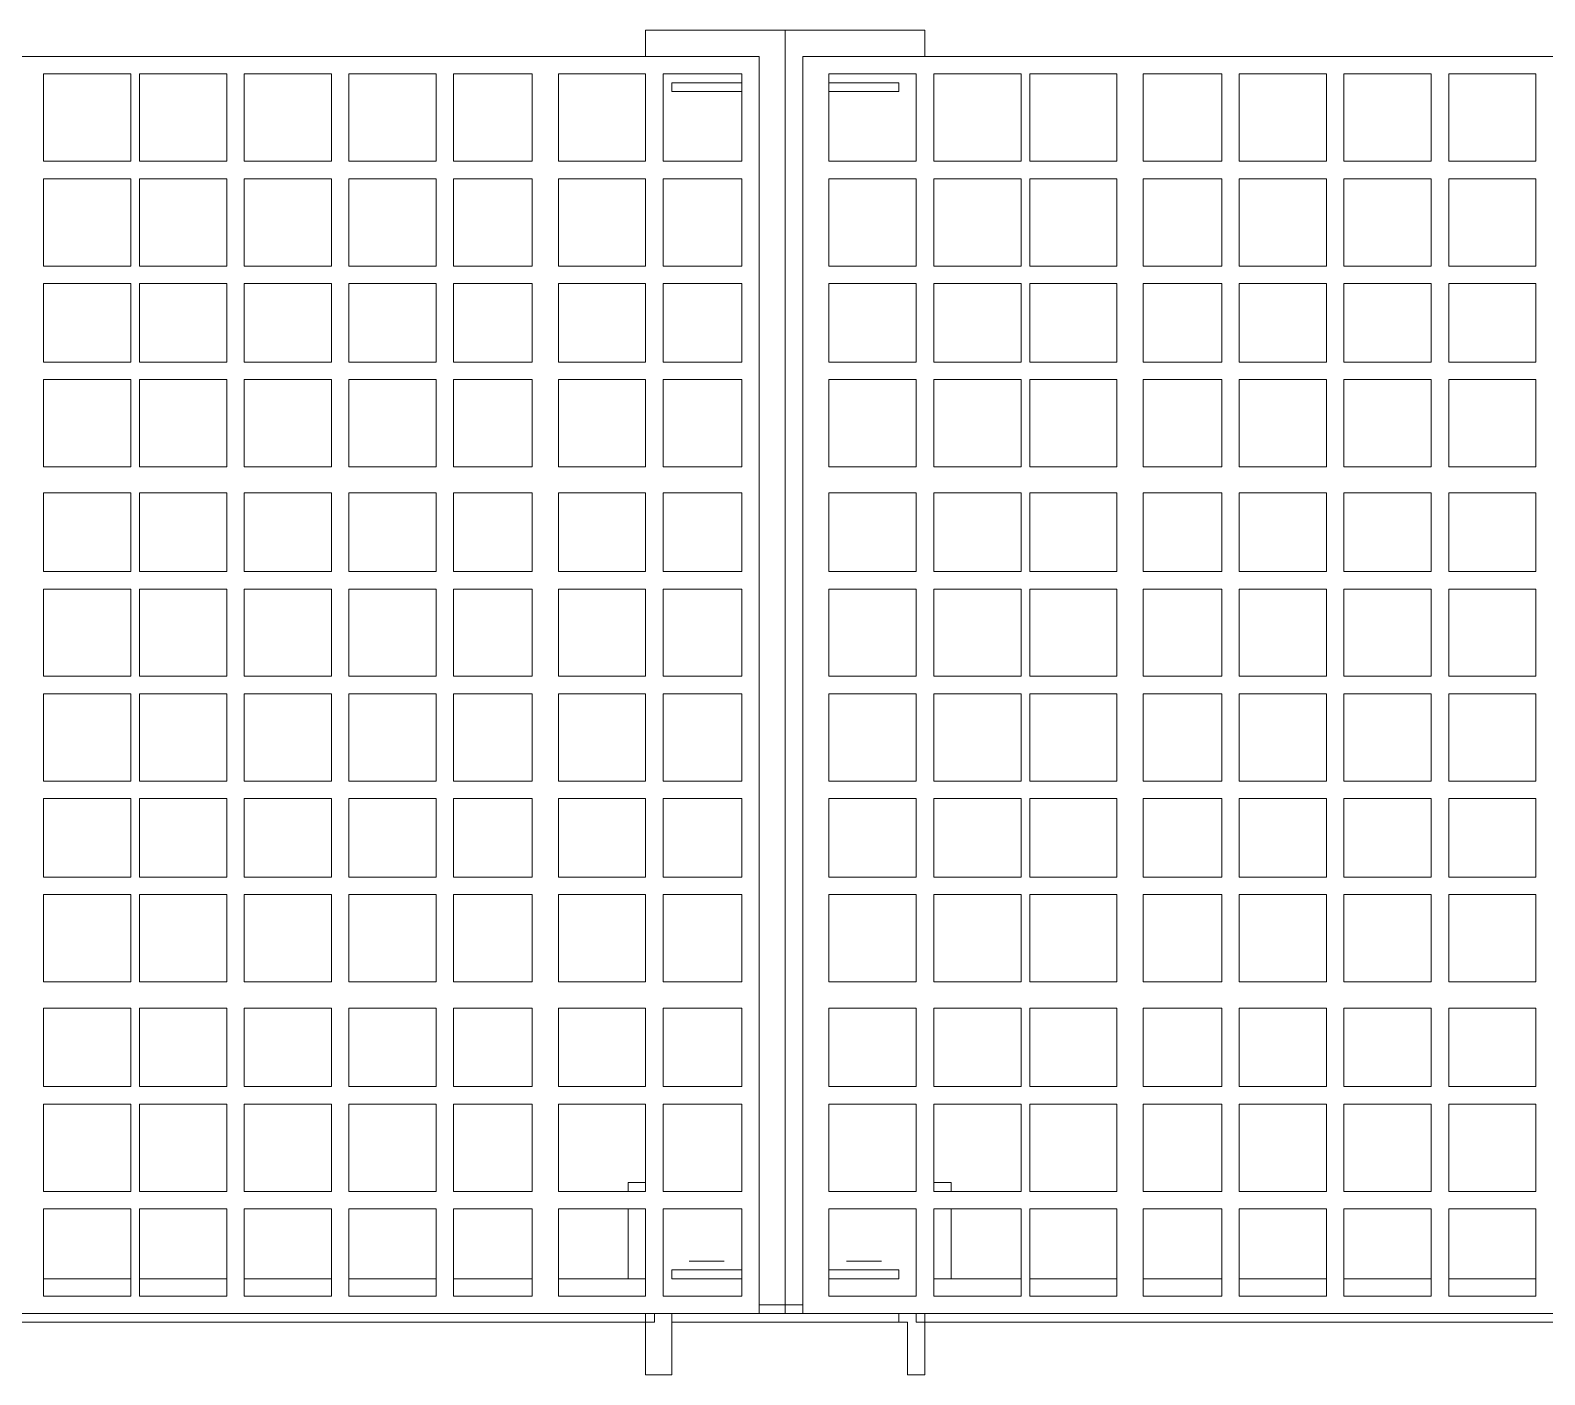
# Model space of a CAD drawing. Header units: metres. Extents: x -13621 to 152406, y -16073 to 22221.
# Drawn here: x 3971.3 to 4027.2, y 681.9 to 731.5 of the extents above; entities that cross this region are included whole.
import ezdxf

# ---------------------------------------------------------------- set-up
doc = ezdxf.new("R2010")
doc.units = ezdxf.units.M
doc.header["$LTSCALE"] = 100
doc.header["$MEASUREMENT"] = 0
doc.layers.get('0').update_dxf_attribs({"color": 9, "lineweight": 9})
doc.layers.add('32-ekipman', color=9, linetype='Continuous', lineweight=9)

# ---------------------------------------------------------------- blocks, each defined once
blk = doc.blocks.new('h')
for points in [[(181818.944, -16359.834), (181819.589, -16359.834)], [(181818.944, -16362.089), (181818.944, -16359.834)], [(181819.589, -16361.767), (181819.589, -16359.834)], [(181828.287, -16359.834), (181829.254, -16359.834)], [(181828.287, -16361.767), (181828.287, -16359.834)], [(181829.254, -16362.089), (181829.254, -16359.834)], [(181818.944, -16361.767), (181765.465, -16361.767)], [(181818.944, -16361.767), (181819.266, -16361.767), (181819.266, -16362.089)], [(181828.287, -16361.767), (181819.589, -16361.767)], [(181819.589, -16361.767), (181819.589, -16361.767), (181819.911, -16361.767), (181819.911, -16362.089)], [(181828.287, -16361.767), (181828.287, -16361.767), (181828.287, -16361.767), (181828.287, -16362.089), (181827.965, -16362.089)], [(181829.254, -16361.767), (181828.931, -16361.767), (181828.931, -16362.089)], [(181882.411, -16361.767), (181829.254, -16361.767)], [(181823.455, -16362.089), (181761.599, -16362.089)], [(181824.099, -16362.089), (181819.911, -16362.089)], [(181823.455, -16408.481), (181823.455, -16362.089)], [(181825.065, -16362.411), (181823.455, -16362.411)], [(181824.099, -16362.089), (181827.965, -16362.089)], [(181824.099, -16409.447), (181824.099, -16362.089)], [(181824.099, -16409.447), (181824.099, -16362.089)], [(181886.599, -16362.089), (181825.065, -16362.089)], [(181825.065, -16362.089), (181825.065, -16408.481)], [(181799.614, -16362.733), (181796.393, -16362.733)], [(181796.393, -16362.733), (181796.393, -16365.955)], [(181799.614, -16365.955), (181799.614, -16362.733)], [(181803.48, -16362.733), (181800.259, -16362.733)], [(181800.259, -16362.733), (181800.259, -16365.955)], [(181803.48, -16365.955), (181803.48, -16362.733)], [(181807.346, -16362.733), (181804.125, -16362.733)], [(181804.125, -16362.733), (181804.125, -16365.955)], [(181807.346, -16365.955), (181807.346, -16362.733)], [(181810.89, -16362.733), (181807.991, -16362.733)], [(181807.991, -16362.733), (181807.991, -16365.955)], [(181810.89, -16365.955), (181810.89, -16362.733)], [(181815.078, -16362.733), (181811.857, -16362.733)], [(181811.857, -16362.733), (181811.857, -16365.955)], [(181815.078, -16365.955), (181815.078, -16362.733)], [(181818.622, -16362.733), (181815.4, -16362.733)], [(181815.4, -16362.733), (181815.4, -16365.955)], [(181818.622, -16365.955), (181818.622, -16362.733)], [(181822.488, -16362.733), (181819.266, -16362.733)], [(181819.266, -16362.733), (181819.266, -16365.955)], [(181822.488, -16365.955), (181822.488, -16362.733)], [(181828.609, -16362.733), (181825.71, -16362.733)], [(181825.71, -16362.733), (181825.71, -16365.955)], [(181828.609, -16365.955), (181828.609, -16362.733)], [(181832.475, -16362.733), (181829.254, -16362.733)], [(181829.254, -16362.733), (181829.254, -16365.955)], [(181832.475, -16365.955), (181832.475, -16362.733)], [(181836.341, -16362.733), (181833.442, -16362.733)], [(181833.442, -16362.733), (181833.442, -16365.955)], [(181836.341, -16365.955), (181836.341, -16362.733)], [(181840.207, -16362.733), (181836.986, -16362.733)], [(181836.986, -16362.733), (181836.986, -16365.955)], [(181840.207, -16365.955), (181840.207, -16362.733)], [(181844.073, -16362.733), (181840.852, -16362.733)], [(181840.852, -16362.733), (181840.852, -16365.955)], [(181844.073, -16365.955), (181844.073, -16362.733)], [(181847.939, -16362.733), (181844.718, -16362.733)], [(181844.718, -16362.733), (181844.718, -16365.955)], [(181847.939, -16365.955), (181847.939, -16362.733)], [(181851.483, -16362.733), (181848.261, -16362.733)], [(181848.261, -16362.733), (181848.261, -16365.955)], [(181851.483, -16365.955), (181851.483, -16362.733)], [(181799.614, -16363.378), (181796.393, -16363.378)], [(181803.48, -16363.378), (181800.259, -16363.378)], [(181807.346, -16363.378), (181804.125, -16363.378)], [(181810.89, -16363.378), (181807.991, -16363.378)], [(181815.078, -16363.378), (181811.857, -16363.378)], [(181818.622, -16363.378), (181815.4, -16363.378)], [(181817.978, -16365.955), (181817.978, -16363.378)], [(181822.488, -16363.378), (181819.911, -16363.378)], [(181819.911, -16363.7), (181819.911, -16363.378)], [(181821.844, -16363.378), (181820.555, -16363.378)], [(181822.488, -16363.7), (181822.488, -16363.378)], [(181825.71, -16363.378), (181828.287, -16363.378)], [(181825.71, -16363.378), (181825.71, -16363.7)], [(181826.354, -16363.378), (181827.643, -16363.378)], [(181828.287, -16363.378), (181828.287, -16363.7)], [(181832.475, -16363.378), (181829.254, -16363.378)], [(181829.898, -16363.378), (181829.898, -16365.955)], [(181836.341, -16363.378), (181833.442, -16363.378)], [(181840.207, -16363.378), (181836.986, -16363.378)], [(181844.073, -16363.378), (181840.852, -16363.378)], [(181847.939, -16363.378), (181844.718, -16363.378)], [(181851.483, -16363.378), (181848.261, -16363.378)], [(181822.488, -16363.7), (181819.911, -16363.7)], [(181820.555, -16364.022), (181821.844, -16364.022)], [(181828.287, -16363.7), (181825.71, -16363.7)], [(181827.643, -16364.022), (181826.354, -16364.022)], [(181796.393, -16365.955), (181799.614, -16365.955)], [(181800.259, -16365.955), (181803.48, -16365.955)], [(181804.125, -16365.955), (181807.346, -16365.955)], [(181807.991, -16365.955), (181810.89, -16365.955)], [(181811.857, -16365.955), (181815.078, -16365.955)], [(181815.4, -16365.955), (181818.622, -16365.955)], [(181819.266, -16365.955), (181822.488, -16365.955)], [(181825.71, -16365.955), (181828.609, -16365.955)], [(181829.254, -16365.955), (181832.475, -16365.955)], [(181833.442, -16365.955), (181836.341, -16365.955)], [(181836.986, -16365.955), (181840.207, -16365.955)], [(181840.852, -16365.955), (181844.073, -16365.955)], [(181844.718, -16365.955), (181847.939, -16365.955)], [(181848.261, -16365.955), (181851.483, -16365.955)], [(181799.614, -16366.599), (181796.393, -16366.599)], [(181796.393, -16366.599), (181796.393, -16369.821)], [(181799.614, -16369.821), (181799.614, -16366.599)], [(181803.48, -16366.599), (181800.259, -16366.599)], [(181800.259, -16366.599), (181800.259, -16369.821)], [(181803.48, -16369.821), (181803.48, -16366.599)], [(181807.346, -16366.599), (181804.125, -16366.599)], [(181804.125, -16366.599), (181804.125, -16369.821)], [(181807.346, -16369.821), (181807.346, -16366.599)], [(181810.89, -16366.599), (181807.991, -16366.599)], [(181807.991, -16366.599), (181807.991, -16369.821)], [(181810.89, -16369.821), (181810.89, -16366.599)], [(181815.078, -16366.599), (181811.857, -16366.599)], [(181811.857, -16366.599), (181811.857, -16369.821)], [(181815.078, -16369.821), (181815.078, -16366.599)], [(181818.622, -16366.599), (181815.4, -16366.599)], [(181815.4, -16366.599), (181815.4, -16369.821)], [(181817.978, -16366.921), (181817.978, -16366.599)], [(181818.622, -16369.821), (181818.622, -16366.599)], [(181822.488, -16366.599), (181819.266, -16366.599)], [(181819.266, -16366.599), (181819.266, -16369.821)], [(181822.488, -16369.821), (181822.488, -16366.599)], [(181828.609, -16366.599), (181825.71, -16366.599)], [(181825.71, -16366.599), (181825.71, -16369.821)], [(181828.609, -16369.821), (181828.609, -16366.599)], [(181832.475, -16366.599), (181829.254, -16366.599)], [(181829.254, -16366.599), (181829.254, -16369.821)], [(181829.898, -16366.599), (181829.898, -16366.921)], [(181832.475, -16369.821), (181832.475, -16366.599)], [(181836.341, -16366.599), (181833.442, -16366.599)], [(181833.442, -16366.599), (181833.442, -16369.821)], [(181836.341, -16369.821), (181836.341, -16366.599)], [(181840.207, -16366.599), (181836.986, -16366.599)], [(181836.986, -16366.599), (181836.986, -16369.821)], [(181840.207, -16369.821), (181840.207, -16366.599)], [(181844.073, -16366.599), (181840.852, -16366.599)], [(181840.852, -16366.599), (181840.852, -16369.821)], [(181844.073, -16369.821), (181844.073, -16366.599)], [(181847.939, -16366.599), (181844.718, -16366.599)], [(181844.718, -16366.599), (181844.718, -16369.821)], [(181847.939, -16369.821), (181847.939, -16366.599)], [(181851.483, -16366.599), (181848.261, -16366.599)], [(181848.261, -16366.599), (181848.261, -16369.821)], [(181851.483, -16369.821), (181851.483, -16366.599)], [(181818.622, -16366.921), (181817.978, -16366.921)], [(181829.898, -16366.921), (181829.254, -16366.921)], [(181796.393, -16369.821), (181799.614, -16369.821)], [(181800.259, -16369.821), (181803.48, -16369.821)], [(181804.125, -16369.821), (181807.346, -16369.821)], [(181807.991, -16369.821), (181810.89, -16369.821)], [(181811.857, -16369.821), (181815.078, -16369.821)], [(181815.4, -16369.821), (181818.622, -16369.821)], [(181819.266, -16369.821), (181822.488, -16369.821)], [(181825.71, -16369.821), (181828.609, -16369.821)], [(181829.254, -16369.821), (181832.475, -16369.821)], [(181833.442, -16369.821), (181836.341, -16369.821)], [(181836.986, -16369.821), (181840.207, -16369.821)], [(181840.852, -16369.821), (181844.073, -16369.821)], [(181844.718, -16369.821), (181847.939, -16369.821)], [(181848.261, -16369.821), (181851.483, -16369.821)], [(181799.614, -16370.465), (181796.393, -16370.465)], [(181796.393, -16370.465), (181796.393, -16373.365)], [(181799.614, -16373.365), (181799.614, -16370.465)], [(181803.48, -16370.465), (181800.259, -16370.465)], [(181800.259, -16370.465), (181800.259, -16373.365)], [(181803.48, -16373.365), (181803.48, -16370.465)], [(181807.346, -16370.465), (181804.125, -16370.465)], [(181804.125, -16370.465), (181804.125, -16373.365)], [(181807.346, -16373.365), (181807.346, -16370.465)], [(181810.89, -16370.465), (181807.991, -16370.465)], [(181807.991, -16370.465), (181807.991, -16373.365)], [(181810.89, -16373.365), (181810.89, -16370.465)], [(181815.078, -16370.465), (181811.857, -16370.465)], [(181811.857, -16370.465), (181811.857, -16373.365)], [(181815.078, -16373.365), (181815.078, -16370.465)], [(181818.622, -16370.465), (181815.4, -16370.465)], [(181815.4, -16370.465), (181815.4, -16373.365)], [(181818.622, -16373.365), (181818.622, -16370.465)], [(181822.488, -16370.465), (181819.266, -16370.465)], [(181819.266, -16370.465), (181819.266, -16373.365)], [(181822.488, -16373.365), (181822.488, -16370.465)], [(181828.609, -16370.465), (181825.71, -16370.465)], [(181825.71, -16370.465), (181825.71, -16373.365)], [(181828.609, -16373.365), (181828.609, -16370.465)], [(181832.475, -16370.465), (181829.254, -16370.465)], [(181829.254, -16370.465), (181829.254, -16373.365)], [(181832.475, -16373.365), (181832.475, -16370.465)], [(181836.341, -16370.465), (181833.442, -16370.465)], [(181833.442, -16370.465), (181833.442, -16373.365)], [(181836.341, -16373.365), (181836.341, -16370.465)], [(181840.207, -16370.465), (181836.986, -16370.465)], [(181836.986, -16370.465), (181836.986, -16373.365)], [(181840.207, -16373.365), (181840.207, -16370.465)], [(181844.073, -16370.465), (181840.852, -16370.465)], [(181840.852, -16370.465), (181840.852, -16373.365)], [(181844.073, -16373.365), (181844.073, -16370.465)], [(181847.939, -16370.465), (181844.718, -16370.465)], [(181844.718, -16370.465), (181844.718, -16373.365)], [(181847.939, -16373.365), (181847.939, -16370.465)], [(181851.483, -16370.465), (181848.261, -16370.465)], [(181848.261, -16370.465), (181848.261, -16373.365)], [(181851.483, -16373.365), (181851.483, -16370.465)], [(181796.393, -16373.365), (181799.614, -16373.365)], [(181800.259, -16373.365), (181803.48, -16373.365)], [(181804.125, -16373.365), (181807.346, -16373.365)], [(181807.991, -16373.365), (181810.89, -16373.365)], [(181811.857, -16373.365), (181815.078, -16373.365)], [(181815.4, -16373.365), (181818.622, -16373.365)], [(181819.266, -16373.365), (181822.488, -16373.365)], [(181825.71, -16373.365), (181828.609, -16373.365)], [(181829.254, -16373.365), (181832.475, -16373.365)], [(181833.442, -16373.365), (181836.341, -16373.365)], [(181836.986, -16373.365), (181840.207, -16373.365)], [(181840.852, -16373.365), (181844.073, -16373.365)], [(181844.718, -16373.365), (181847.939, -16373.365)], [(181848.261, -16373.365), (181851.483, -16373.365)], [(181799.614, -16374.331), (181796.393, -16374.331)], [(181796.393, -16374.331), (181796.393, -16377.553)], [(181799.614, -16377.553), (181799.614, -16374.331)], [(181803.48, -16374.331), (181800.259, -16374.331)], [(181800.259, -16374.331), (181800.259, -16377.553)], [(181803.48, -16377.553), (181803.48, -16374.331)], [(181807.346, -16374.331), (181804.125, -16374.331)], [(181804.125, -16374.331), (181804.125, -16377.553)], [(181807.346, -16377.553), (181807.346, -16374.331)], [(181810.89, -16374.331), (181807.991, -16374.331)], [(181807.991, -16374.331), (181807.991, -16377.553)], [(181810.89, -16377.553), (181810.89, -16374.331)], [(181815.078, -16374.331), (181811.857, -16374.331)], [(181811.857, -16374.331), (181811.857, -16377.553)], [(181815.078, -16377.553), (181815.078, -16374.331)], [(181818.622, -16374.331), (181815.4, -16374.331)], [(181815.4, -16374.331), (181815.4, -16377.553)], [(181818.622, -16377.553), (181818.622, -16374.331)], [(181822.488, -16374.331), (181819.266, -16374.331)], [(181819.266, -16374.331), (181819.266, -16377.553)], [(181822.488, -16377.553), (181822.488, -16374.331)], [(181828.609, -16374.331), (181825.71, -16374.331)], [(181825.71, -16374.331), (181825.71, -16377.553)], [(181828.609, -16377.553), (181828.609, -16374.331)], [(181832.475, -16374.331), (181829.254, -16374.331)], [(181829.254, -16374.331), (181829.254, -16377.553)], [(181832.475, -16377.553), (181832.475, -16374.331)], [(181836.341, -16374.331), (181833.442, -16374.331)], [(181833.442, -16374.331), (181833.442, -16377.553)], [(181836.341, -16377.553), (181836.341, -16374.331)], [(181840.207, -16374.331), (181836.986, -16374.331)], [(181836.986, -16374.331), (181836.986, -16377.553)], [(181840.207, -16377.553), (181840.207, -16374.331)], [(181844.073, -16374.331), (181840.852, -16374.331)], [(181840.852, -16374.331), (181840.852, -16377.553)], [(181844.073, -16377.553), (181844.073, -16374.331)], [(181847.939, -16374.331), (181844.718, -16374.331)], [(181844.718, -16374.331), (181844.718, -16377.553)], [(181847.939, -16377.553), (181847.939, -16374.331)], [(181851.483, -16374.331), (181848.261, -16374.331)], [(181848.261, -16374.331), (181848.261, -16377.553)], [(181851.483, -16377.553), (181851.483, -16374.331)], [(181796.393, -16377.553), (181799.614, -16377.553)], [(181800.259, -16377.553), (181803.48, -16377.553)], [(181804.125, -16377.553), (181807.346, -16377.553)], [(181807.991, -16377.553), (181810.89, -16377.553)], [(181811.857, -16377.553), (181815.078, -16377.553)], [(181815.4, -16377.553), (181818.622, -16377.553)], [(181819.266, -16377.553), (181822.488, -16377.553)], [(181825.71, -16377.553), (181828.609, -16377.553)], [(181829.254, -16377.553), (181832.475, -16377.553)], [(181833.442, -16377.553), (181836.341, -16377.553)], [(181836.986, -16377.553), (181840.207, -16377.553)], [(181840.852, -16377.553), (181844.073, -16377.553)], [(181844.718, -16377.553), (181847.939, -16377.553)], [(181848.261, -16377.553), (181851.483, -16377.553)], [(181799.614, -16378.197), (181796.393, -16378.197)], [(181796.393, -16378.197), (181796.393, -16381.097)], [(181799.614, -16381.097), (181799.614, -16378.197)], [(181803.48, -16378.197), (181800.259, -16378.197)], [(181800.259, -16378.197), (181800.259, -16381.097)], [(181803.48, -16381.097), (181803.48, -16378.197)], [(181807.346, -16378.197), (181804.125, -16378.197)], [(181804.125, -16378.197), (181804.125, -16381.097)], [(181807.346, -16381.097), (181807.346, -16378.197)], [(181810.89, -16378.197), (181807.991, -16378.197)], [(181807.991, -16378.197), (181807.991, -16381.097)], [(181810.89, -16381.097), (181810.89, -16378.197)], [(181815.078, -16378.197), (181811.857, -16378.197)], [(181811.857, -16378.197), (181811.857, -16381.097)], [(181815.078, -16381.097), (181815.078, -16378.197)], [(181818.622, -16378.197), (181815.4, -16378.197)], [(181815.4, -16378.197), (181815.4, -16381.097)], [(181818.622, -16381.097), (181818.622, -16378.197)], [(181822.488, -16378.197), (181819.266, -16378.197)], [(181819.266, -16378.197), (181819.266, -16381.097)], [(181822.488, -16381.097), (181822.488, -16378.197)], [(181828.609, -16378.197), (181825.71, -16378.197)], [(181825.71, -16378.197), (181825.71, -16381.097)], [(181828.609, -16381.097), (181828.609, -16378.197)], [(181832.475, -16378.197), (181829.254, -16378.197)], [(181829.254, -16378.197), (181829.254, -16381.097)], [(181832.475, -16381.097), (181832.475, -16378.197)], [(181836.341, -16378.197), (181833.442, -16378.197)], [(181833.442, -16378.197), (181833.442, -16381.097)], [(181836.341, -16381.097), (181836.341, -16378.197)], [(181840.207, -16378.197), (181836.986, -16378.197)], [(181836.986, -16378.197), (181836.986, -16381.097)], [(181840.207, -16381.097), (181840.207, -16378.197)], [(181844.073, -16378.197), (181840.852, -16378.197)], [(181840.852, -16378.197), (181840.852, -16381.097)], [(181844.073, -16381.097), (181844.073, -16378.197)], [(181847.939, -16378.197), (181844.718, -16378.197)], [(181844.718, -16378.197), (181844.718, -16381.097)], [(181847.939, -16381.097), (181847.939, -16378.197)], [(181851.483, -16378.197), (181848.261, -16378.197)], [(181848.261, -16378.197), (181848.261, -16381.097)], [(181851.483, -16381.097), (181851.483, -16378.197)], [(181796.393, -16381.097), (181799.614, -16381.097)], [(181800.259, -16381.097), (181803.48, -16381.097)], [(181804.125, -16381.097), (181807.346, -16381.097)], [(181807.991, -16381.097), (181810.89, -16381.097)], [(181811.857, -16381.097), (181815.078, -16381.097)], [(181815.4, -16381.097), (181818.622, -16381.097)], [(181819.266, -16381.097), (181822.488, -16381.097)], [(181825.71, -16381.097), (181828.609, -16381.097)], [(181829.254, -16381.097), (181832.475, -16381.097)], [(181833.442, -16381.097), (181836.341, -16381.097)], [(181836.986, -16381.097), (181840.207, -16381.097)], [(181840.852, -16381.097), (181844.073, -16381.097)], [(181844.718, -16381.097), (181847.939, -16381.097)], [(181848.261, -16381.097), (181851.483, -16381.097)], [(181799.614, -16381.741), (181796.393, -16381.741)], [(181796.393, -16381.741), (181796.393, -16384.963)], [(181799.614, -16384.963), (181799.614, -16381.741)], [(181803.48, -16381.741), (181800.259, -16381.741)], [(181800.259, -16381.741), (181800.259, -16384.963)], [(181803.48, -16384.963), (181803.48, -16381.741)], [(181807.346, -16381.741), (181804.125, -16381.741)], [(181804.125, -16381.741), (181804.125, -16384.963)], [(181807.346, -16384.963), (181807.346, -16381.741)], [(181810.89, -16381.741), (181807.991, -16381.741)], [(181807.991, -16381.741), (181807.991, -16384.963)], [(181810.89, -16384.963), (181810.89, -16381.741)], [(181815.078, -16381.741), (181811.857, -16381.741)], [(181811.857, -16381.741), (181811.857, -16384.963)], [(181815.078, -16384.963), (181815.078, -16381.741)], [(181818.622, -16381.741), (181815.4, -16381.741)], [(181815.4, -16381.741), (181815.4, -16384.963)], [(181818.622, -16384.963), (181818.622, -16381.741)], [(181822.488, -16381.741), (181819.266, -16381.741)], [(181819.266, -16381.741), (181819.266, -16384.963)], [(181822.488, -16384.963), (181822.488, -16381.741)], [(181828.609, -16381.741), (181825.71, -16381.741)], [(181825.71, -16381.741), (181825.71, -16384.963)], [(181828.609, -16384.963), (181828.609, -16381.741)], [(181832.475, -16381.741), (181829.254, -16381.741)], [(181829.254, -16381.741), (181829.254, -16384.963)], [(181832.475, -16384.963), (181832.475, -16381.741)], [(181836.341, -16381.741), (181833.442, -16381.741)], [(181833.442, -16381.741), (181833.442, -16384.963)], [(181836.341, -16384.963), (181836.341, -16381.741)], [(181840.207, -16381.741), (181836.986, -16381.741)], [(181836.986, -16381.741), (181836.986, -16384.963)], [(181840.207, -16384.963), (181840.207, -16381.741)], [(181844.073, -16381.741), (181840.852, -16381.741)], [(181840.852, -16381.741), (181840.852, -16384.963)], [(181844.073, -16384.963), (181844.073, -16381.741)], [(181847.939, -16381.741), (181844.718, -16381.741)], [(181844.718, -16381.741), (181844.718, -16384.963)], [(181847.939, -16384.963), (181847.939, -16381.741)], [(181851.483, -16381.741), (181848.261, -16381.741)], [(181848.261, -16381.741), (181848.261, -16384.963)], [(181851.483, -16384.963), (181851.483, -16381.741)], [(181796.393, -16384.963), (181799.614, -16384.963)], [(181800.259, -16384.963), (181803.48, -16384.963)], [(181804.125, -16384.963), (181807.346, -16384.963)], [(181807.991, -16384.963), (181810.89, -16384.963)], [(181811.857, -16384.963), (181815.078, -16384.963)], [(181815.4, -16384.963), (181818.622, -16384.963)], [(181819.266, -16384.963), (181822.488, -16384.963)], [(181825.71, -16384.963), (181828.609, -16384.963)], [(181829.254, -16384.963), (181832.475, -16384.963)], [(181833.442, -16384.963), (181836.341, -16384.963)], [(181836.986, -16384.963), (181840.207, -16384.963)], [(181840.852, -16384.963), (181844.073, -16384.963)], [(181844.718, -16384.963), (181847.939, -16384.963)], [(181848.261, -16384.963), (181851.483, -16384.963)], [(181799.614, -16385.607), (181796.393, -16385.607)], [(181796.393, -16385.607), (181796.393, -16388.829)], [(181799.614, -16388.829), (181799.614, -16385.607)], [(181803.48, -16385.607), (181800.259, -16385.607)], [(181800.259, -16385.607), (181800.259, -16388.829)], [(181803.48, -16388.829), (181803.48, -16385.607)], [(181807.346, -16385.607), (181804.125, -16385.607)], [(181804.125, -16385.607), (181804.125, -16388.829)], [(181807.346, -16388.829), (181807.346, -16385.607)], [(181810.89, -16385.607), (181807.991, -16385.607)], [(181807.991, -16385.607), (181807.991, -16388.829)], [(181810.89, -16388.829), (181810.89, -16385.607)], [(181815.078, -16385.607), (181811.857, -16385.607)], [(181811.857, -16385.607), (181811.857, -16388.829)], [(181815.078, -16388.829), (181815.078, -16385.607)], [(181818.622, -16385.607), (181815.4, -16385.607)], [(181815.4, -16385.607), (181815.4, -16388.829)], [(181818.622, -16388.829), (181818.622, -16385.607)], [(181822.488, -16385.607), (181819.266, -16385.607)], [(181819.266, -16385.607), (181819.266, -16388.829)], [(181822.488, -16388.829), (181822.488, -16385.607)], [(181828.609, -16385.607), (181825.71, -16385.607)], [(181825.71, -16385.607), (181825.71, -16388.829)], [(181828.609, -16388.829), (181828.609, -16385.607)], [(181832.475, -16385.607), (181829.254, -16385.607)], [(181829.254, -16385.607), (181829.254, -16388.829)], [(181832.475, -16388.829), (181832.475, -16385.607)], [(181836.341, -16385.607), (181833.442, -16385.607)], [(181833.442, -16385.607), (181833.442, -16388.829)], [(181836.341, -16388.829), (181836.341, -16385.607)], [(181840.207, -16385.607), (181836.986, -16385.607)], [(181836.986, -16385.607), (181836.986, -16388.829)], [(181840.207, -16388.829), (181840.207, -16385.607)], [(181844.073, -16385.607), (181840.852, -16385.607)], [(181840.852, -16385.607), (181840.852, -16388.829)], [(181844.073, -16388.829), (181844.073, -16385.607)], [(181847.939, -16385.607), (181844.718, -16385.607)], [(181844.718, -16385.607), (181844.718, -16388.829)], [(181847.939, -16388.829), (181847.939, -16385.607)], [(181851.483, -16385.607), (181848.261, -16385.607)], [(181848.261, -16385.607), (181848.261, -16388.829)], [(181851.483, -16388.829), (181851.483, -16385.607)], [(181796.393, -16388.829), (181799.614, -16388.829)], [(181800.259, -16388.829), (181803.48, -16388.829)], [(181804.125, -16388.829), (181807.346, -16388.829)], [(181807.991, -16388.829), (181810.89, -16388.829)], [(181811.857, -16388.829), (181815.078, -16388.829)], [(181815.4, -16388.829), (181818.622, -16388.829)], [(181819.266, -16388.829), (181822.488, -16388.829)], [(181825.71, -16388.829), (181828.609, -16388.829)], [(181829.254, -16388.829), (181832.475, -16388.829)], [(181833.442, -16388.829), (181836.341, -16388.829)], [(181836.986, -16388.829), (181840.207, -16388.829)], [(181840.852, -16388.829), (181844.073, -16388.829)], [(181844.718, -16388.829), (181847.939, -16388.829)], [(181848.261, -16388.829), (181851.483, -16388.829)], [(181799.614, -16389.473), (181796.393, -16389.473)], [(181796.393, -16389.473), (181796.393, -16392.373)], [(181799.614, -16392.373), (181799.614, -16389.473)], [(181803.48, -16389.473), (181800.259, -16389.473)], [(181800.259, -16389.473), (181800.259, -16392.373)], [(181803.48, -16392.373), (181803.48, -16389.473)], [(181807.346, -16389.473), (181804.125, -16389.473)], [(181804.125, -16389.473), (181804.125, -16392.373)], [(181807.346, -16392.373), (181807.346, -16389.473)], [(181810.89, -16389.473), (181807.991, -16389.473)], [(181807.991, -16389.473), (181807.991, -16392.373)], [(181810.89, -16392.373), (181810.89, -16389.473)], [(181815.078, -16389.473), (181811.857, -16389.473)], [(181811.857, -16389.473), (181811.857, -16392.373)], [(181815.078, -16392.373), (181815.078, -16389.473)], [(181818.622, -16389.473), (181815.4, -16389.473)], [(181815.4, -16389.473), (181815.4, -16392.373)], [(181818.622, -16392.373), (181818.622, -16389.473)], [(181822.488, -16389.473), (181819.266, -16389.473)], [(181819.266, -16389.473), (181819.266, -16392.373)], [(181822.488, -16392.373), (181822.488, -16389.473)], [(181828.609, -16389.473), (181825.71, -16389.473)], [(181825.71, -16389.473), (181825.71, -16392.373)], [(181828.609, -16392.373), (181828.609, -16389.473)], [(181832.475, -16389.473), (181829.254, -16389.473)], [(181829.254, -16389.473), (181829.254, -16392.373)], [(181832.475, -16392.373), (181832.475, -16389.473)], [(181836.341, -16389.473), (181833.442, -16389.473)], [(181833.442, -16389.473), (181833.442, -16392.373)], [(181836.341, -16392.373), (181836.341, -16389.473)], [(181840.207, -16389.473), (181836.986, -16389.473)], [(181836.986, -16389.473), (181836.986, -16392.373)], [(181840.207, -16392.373), (181840.207, -16389.473)], [(181844.073, -16389.473), (181840.852, -16389.473)], [(181840.852, -16389.473), (181840.852, -16392.373)], [(181844.073, -16392.373), (181844.073, -16389.473)], [(181847.939, -16389.473), (181844.718, -16389.473)], [(181844.718, -16389.473), (181844.718, -16392.373)], [(181847.939, -16392.373), (181847.939, -16389.473)], [(181851.483, -16389.473), (181848.261, -16389.473)], [(181848.261, -16389.473), (181848.261, -16392.373)], [(181851.483, -16392.373), (181851.483, -16389.473)], [(181796.393, -16392.373), (181799.614, -16392.373)], [(181800.259, -16392.373), (181803.48, -16392.373)], [(181804.125, -16392.373), (181807.346, -16392.373)], [(181807.991, -16392.373), (181810.89, -16392.373)], [(181811.857, -16392.373), (181815.078, -16392.373)], [(181815.4, -16392.373), (181818.622, -16392.373)], [(181819.266, -16392.373), (181822.488, -16392.373)], [(181825.71, -16392.373), (181828.609, -16392.373)], [(181829.254, -16392.373), (181832.475, -16392.373)], [(181833.442, -16392.373), (181836.341, -16392.373)], [(181836.986, -16392.373), (181840.207, -16392.373)], [(181840.852, -16392.373), (181844.073, -16392.373)], [(181844.718, -16392.373), (181847.939, -16392.373)], [(181848.261, -16392.373), (181851.483, -16392.373)], [(181799.614, -16393.339), (181796.393, -16393.339)], [(181796.393, -16393.339), (181796.393, -16396.561)], [(181799.614, -16396.561), (181799.614, -16393.339)], [(181803.48, -16393.339), (181800.259, -16393.339)], [(181800.259, -16393.339), (181800.259, -16396.561)], [(181803.48, -16396.561), (181803.48, -16393.339)], [(181807.346, -16393.339), (181804.125, -16393.339)], [(181804.125, -16393.339), (181804.125, -16396.561)], [(181807.346, -16396.561), (181807.346, -16393.339)], [(181810.89, -16393.339), (181807.991, -16393.339)], [(181807.991, -16393.339), (181807.991, -16396.561)], [(181810.89, -16396.561), (181810.89, -16393.339)], [(181815.078, -16393.339), (181811.857, -16393.339)], [(181811.857, -16393.339), (181811.857, -16396.561)], [(181815.078, -16396.561), (181815.078, -16393.339)], [(181818.622, -16393.339), (181815.4, -16393.339)], [(181815.4, -16393.339), (181815.4, -16396.561)], [(181818.622, -16396.561), (181818.622, -16393.339)], [(181822.488, -16393.339), (181819.266, -16393.339)], [(181819.266, -16393.339), (181819.266, -16396.561)], [(181822.488, -16396.561), (181822.488, -16393.339)], [(181828.609, -16393.339), (181825.71, -16393.339)], [(181825.71, -16393.339), (181825.71, -16396.561)], [(181828.609, -16396.561), (181828.609, -16393.339)], [(181832.475, -16393.339), (181829.254, -16393.339)], [(181829.254, -16393.339), (181829.254, -16396.561)], [(181832.475, -16396.561), (181832.475, -16393.339)], [(181836.341, -16393.339), (181833.442, -16393.339)], [(181833.442, -16393.339), (181833.442, -16396.561)], [(181836.341, -16396.561), (181836.341, -16393.339)], [(181840.207, -16393.339), (181836.986, -16393.339)], [(181836.986, -16393.339), (181836.986, -16396.561)], [(181840.207, -16396.561), (181840.207, -16393.339)], [(181844.073, -16393.339), (181840.852, -16393.339)], [(181840.852, -16393.339), (181840.852, -16396.561)], [(181844.073, -16396.561), (181844.073, -16393.339)], [(181847.939, -16393.339), (181844.718, -16393.339)], [(181844.718, -16393.339), (181844.718, -16396.561)], [(181847.939, -16396.561), (181847.939, -16393.339)], [(181851.483, -16393.339), (181848.261, -16393.339)], [(181848.261, -16393.339), (181848.261, -16396.561)], [(181851.483, -16396.561), (181851.483, -16393.339)], [(181796.393, -16396.561), (181799.614, -16396.561)], [(181800.259, -16396.561), (181803.48, -16396.561)], [(181804.125, -16396.561), (181807.346, -16396.561)], [(181807.991, -16396.561), (181810.89, -16396.561)], [(181811.857, -16396.561), (181815.078, -16396.561)], [(181815.4, -16396.561), (181818.622, -16396.561)], [(181819.266, -16396.561), (181822.488, -16396.561)], [(181825.71, -16396.561), (181828.609, -16396.561)], [(181829.254, -16396.561), (181832.475, -16396.561)], [(181833.442, -16396.561), (181836.341, -16396.561)], [(181836.986, -16396.561), (181840.207, -16396.561)], [(181840.852, -16396.561), (181844.073, -16396.561)], [(181844.718, -16396.561), (181847.939, -16396.561)], [(181848.261, -16396.561), (181851.483, -16396.561)], [(181799.614, -16397.205), (181796.393, -16397.205)], [(181796.393, -16397.205), (181796.393, -16400.105)], [(181799.614, -16400.105), (181799.614, -16397.205)], [(181803.48, -16397.205), (181800.259, -16397.205)], [(181800.259, -16397.205), (181800.259, -16400.105)], [(181803.48, -16400.105), (181803.48, -16397.205)], [(181807.346, -16397.205), (181804.125, -16397.205)], [(181804.125, -16397.205), (181804.125, -16400.105)], [(181807.346, -16400.105), (181807.346, -16397.205)], [(181810.89, -16397.205), (181807.991, -16397.205)], [(181807.991, -16397.205), (181807.991, -16400.105)], [(181810.89, -16400.105), (181810.89, -16397.205)], [(181815.078, -16397.205), (181811.857, -16397.205)], [(181811.857, -16397.205), (181811.857, -16400.105)], [(181815.078, -16400.105), (181815.078, -16397.205)], [(181818.622, -16397.205), (181815.4, -16397.205)], [(181815.4, -16397.205), (181815.4, -16400.105)], [(181818.622, -16400.105), (181818.622, -16397.205)], [(181822.488, -16397.205), (181819.266, -16397.205)], [(181819.266, -16397.205), (181819.266, -16400.105)], [(181822.488, -16400.105), (181822.488, -16397.205)], [(181828.609, -16397.205), (181825.71, -16397.205)], [(181825.71, -16397.205), (181825.71, -16400.105)], [(181828.609, -16400.105), (181828.609, -16397.205)], [(181832.475, -16397.205), (181829.254, -16397.205)], [(181829.254, -16397.205), (181829.254, -16400.105)], [(181832.475, -16400.105), (181832.475, -16397.205)], [(181836.341, -16397.205), (181833.442, -16397.205)], [(181833.442, -16397.205), (181833.442, -16400.105)], [(181836.341, -16400.105), (181836.341, -16397.205)], [(181840.207, -16397.205), (181836.986, -16397.205)], [(181836.986, -16397.205), (181836.986, -16400.105)], [(181840.207, -16400.105), (181840.207, -16397.205)], [(181844.073, -16397.205), (181840.852, -16397.205)], [(181840.852, -16397.205), (181840.852, -16400.105)], [(181844.073, -16400.105), (181844.073, -16397.205)], [(181847.939, -16397.205), (181844.718, -16397.205)], [(181844.718, -16397.205), (181844.718, -16400.105)], [(181847.939, -16400.105), (181847.939, -16397.205)], [(181851.483, -16397.205), (181848.261, -16397.205)], [(181848.261, -16397.205), (181848.261, -16400.105)], [(181851.483, -16400.105), (181851.483, -16397.205)], [(181796.393, -16400.105), (181799.614, -16400.105)], [(181800.259, -16400.105), (181803.48, -16400.105)], [(181804.125, -16400.105), (181807.346, -16400.105)], [(181807.991, -16400.105), (181810.89, -16400.105)], [(181811.857, -16400.105), (181815.078, -16400.105)], [(181815.4, -16400.105), (181818.622, -16400.105)], [(181819.266, -16400.105), (181822.488, -16400.105)], [(181825.71, -16400.105), (181828.609, -16400.105)], [(181829.254, -16400.105), (181832.475, -16400.105)], [(181833.442, -16400.105), (181836.341, -16400.105)], [(181836.986, -16400.105), (181840.207, -16400.105)], [(181840.852, -16400.105), (181844.073, -16400.105)], [(181844.718, -16400.105), (181847.939, -16400.105)], [(181848.261, -16400.105), (181851.483, -16400.105)], [(181799.614, -16400.749), (181796.393, -16400.749)], [(181796.393, -16400.749), (181796.393, -16403.971)], [(181799.614, -16403.971), (181799.614, -16400.749)], [(181803.48, -16400.749), (181800.259, -16400.749)], [(181800.259, -16400.749), (181800.259, -16403.971)], [(181803.48, -16403.971), (181803.48, -16400.749)], [(181807.346, -16400.749), (181804.125, -16400.749)], [(181804.125, -16400.749), (181804.125, -16403.971)], [(181807.346, -16403.971), (181807.346, -16400.749)], [(181810.89, -16400.749), (181807.991, -16400.749)], [(181807.991, -16400.749), (181807.991, -16403.971)], [(181810.89, -16403.971), (181810.89, -16400.749)], [(181815.078, -16400.749), (181811.857, -16400.749)], [(181811.857, -16400.749), (181811.857, -16403.971)], [(181815.078, -16403.971), (181815.078, -16400.749)], [(181818.622, -16400.749), (181815.4, -16400.749)], [(181815.4, -16400.749), (181815.4, -16403.971)], [(181818.622, -16403.971), (181818.622, -16400.749)], [(181822.488, -16400.749), (181819.266, -16400.749)], [(181819.266, -16400.749), (181819.266, -16403.971)], [(181822.488, -16403.971), (181822.488, -16400.749)], [(181828.609, -16400.749), (181825.71, -16400.749)], [(181825.71, -16400.749), (181825.71, -16403.971)], [(181828.609, -16403.971), (181828.609, -16400.749)], [(181832.475, -16400.749), (181829.254, -16400.749)], [(181829.254, -16400.749), (181829.254, -16403.971)], [(181832.475, -16403.971), (181832.475, -16400.749)], [(181836.341, -16400.749), (181833.442, -16400.749)], [(181833.442, -16400.749), (181833.442, -16403.971)], [(181836.341, -16403.971), (181836.341, -16400.749)], [(181840.207, -16400.749), (181836.986, -16400.749)], [(181836.986, -16400.749), (181836.986, -16403.971)], [(181840.207, -16403.971), (181840.207, -16400.749)], [(181844.073, -16400.749), (181840.852, -16400.749)], [(181840.852, -16400.749), (181840.852, -16403.971)], [(181844.073, -16403.971), (181844.073, -16400.749)], [(181847.939, -16400.749), (181844.718, -16400.749)], [(181844.718, -16400.749), (181844.718, -16403.971)], [(181847.939, -16403.971), (181847.939, -16400.749)], [(181851.483, -16400.749), (181848.261, -16400.749)], [(181848.261, -16400.749), (181848.261, -16403.971)], [(181851.483, -16403.971), (181851.483, -16400.749)], [(181796.393, -16403.971), (181799.614, -16403.971)], [(181800.259, -16403.971), (181803.48, -16403.971)], [(181804.125, -16403.971), (181807.346, -16403.971)], [(181807.991, -16403.971), (181810.89, -16403.971)], [(181811.857, -16403.971), (181815.078, -16403.971)], [(181815.4, -16403.971), (181818.622, -16403.971)], [(181819.266, -16403.971), (181822.488, -16403.971)], [(181825.71, -16403.971), (181828.609, -16403.971)], [(181829.254, -16403.971), (181832.475, -16403.971)], [(181833.442, -16403.971), (181836.341, -16403.971)], [(181836.986, -16403.971), (181840.207, -16403.971)], [(181840.852, -16403.971), (181844.073, -16403.971)], [(181844.718, -16403.971), (181847.939, -16403.971)], [(181848.261, -16403.971), (181851.483, -16403.971)], [(181799.614, -16404.615), (181796.393, -16404.615)], [(181796.393, -16404.615), (181796.393, -16407.837)], [(181799.614, -16407.837), (181799.614, -16404.615)], [(181803.48, -16404.615), (181800.259, -16404.615)], [(181800.259, -16404.615), (181800.259, -16407.837)], [(181803.48, -16407.837), (181803.48, -16404.615)], [(181807.346, -16404.615), (181804.125, -16404.615)], [(181804.125, -16404.615), (181804.125, -16407.837)], [(181807.346, -16407.837), (181807.346, -16404.615)], [(181810.89, -16404.615), (181807.991, -16404.615)], [(181807.991, -16404.615), (181807.991, -16407.837)], [(181810.89, -16407.837), (181810.89, -16404.615)], [(181815.078, -16404.615), (181811.857, -16404.615)], [(181811.857, -16404.615), (181811.857, -16407.837)], [(181815.078, -16407.837), (181815.078, -16404.615)], [(181818.622, -16404.615), (181815.4, -16404.615)], [(181815.4, -16404.615), (181815.4, -16407.837)], [(181818.622, -16407.837), (181818.622, -16404.615)], [(181822.488, -16404.615), (181819.266, -16404.615)], [(181819.266, -16404.615), (181819.266, -16407.837)], [(181822.488, -16407.837), (181822.488, -16404.615)], [(181828.609, -16404.615), (181825.71, -16404.615)], [(181825.71, -16404.615), (181825.71, -16407.837)], [(181828.609, -16407.837), (181828.609, -16404.615)], [(181832.475, -16404.615), (181829.254, -16404.615)], [(181829.254, -16404.615), (181829.254, -16407.837)], [(181832.475, -16407.837), (181832.475, -16404.615)], [(181836.341, -16404.615), (181833.442, -16404.615)], [(181833.442, -16404.615), (181833.442, -16407.837)], [(181836.341, -16407.837), (181836.341, -16404.615)], [(181840.207, -16404.615), (181836.986, -16404.615)], [(181836.986, -16404.615), (181836.986, -16407.837)], [(181840.207, -16407.837), (181840.207, -16404.615)], [(181844.073, -16404.615), (181840.852, -16404.615)], [(181840.852, -16404.615), (181840.852, -16407.837)], [(181844.073, -16407.837), (181844.073, -16404.615)], [(181847.939, -16404.615), (181844.718, -16404.615)], [(181844.718, -16404.615), (181844.718, -16407.837)], [(181847.939, -16407.837), (181847.939, -16404.615)], [(181851.483, -16404.615), (181848.261, -16404.615)], [(181848.261, -16404.615), (181848.261, -16407.837)], [(181851.483, -16407.837), (181851.483, -16404.615)], [(181822.488, -16407.192), (181819.911, -16407.192)], [(181819.911, -16407.514), (181819.911, -16407.192)], [(181822.488, -16407.514), (181819.911, -16407.514)], [(181821.844, -16407.192), (181820.555, -16407.192)], [(181822.488, -16407.514), (181822.488, -16407.192)], [(181825.71, -16407.192), (181828.287, -16407.192)], [(181825.71, -16407.192), (181825.71, -16407.514)], [(181828.287, -16407.514), (181825.71, -16407.514)], [(181826.354, -16407.192), (181827.643, -16407.192)], [(181828.287, -16407.192), (181828.287, -16407.514)], [(181796.393, -16407.837), (181799.614, -16407.837)], [(181800.259, -16407.837), (181803.48, -16407.837)], [(181804.125, -16407.837), (181807.346, -16407.837)], [(181807.991, -16407.837), (181810.89, -16407.837)], [(181811.857, -16407.837), (181815.078, -16407.837)], [(181815.4, -16407.837), (181818.622, -16407.837)], [(181819.266, -16407.837), (181822.488, -16407.837)], [(181820.555, -16407.837), (181821.844, -16407.837)], [(181825.71, -16407.837), (181828.609, -16407.837)], [(181827.643, -16407.837), (181826.354, -16407.837)], [(181829.254, -16407.837), (181832.475, -16407.837)], [(181833.442, -16407.837), (181836.341, -16407.837)], [(181836.986, -16407.837), (181840.207, -16407.837)], [(181840.852, -16407.837), (181844.073, -16407.837)], [(181844.718, -16407.837), (181847.939, -16407.837)], [(181848.261, -16407.837), (181851.483, -16407.837)], [(181761.599, -16408.481), (181823.455, -16408.481)], [(181818.944, -16409.447), (181818.944, -16408.481)], [(181825.065, -16408.481), (181886.599, -16408.481)], [(181829.254, -16408.481), (181829.254, -16409.447)], [(181829.254, -16409.447), (181818.944, -16409.447)]]:
    blk.add_lwpolyline(points)
blk = doc.blocks.new('2.bod.Mimari')
at = {"layer": '32-ekipman', "ltscale": 2, "rotation": 180}
blk.add_blockref('h', (185823.255, -24307.965), dxfattribs=at)

msp = doc.modelspace()

# ---------------------------------------------------------------- block references
msp.add_blockref('2.bod.Mimari', (0, 8630))

doc.saveas('drawing.dxf')
